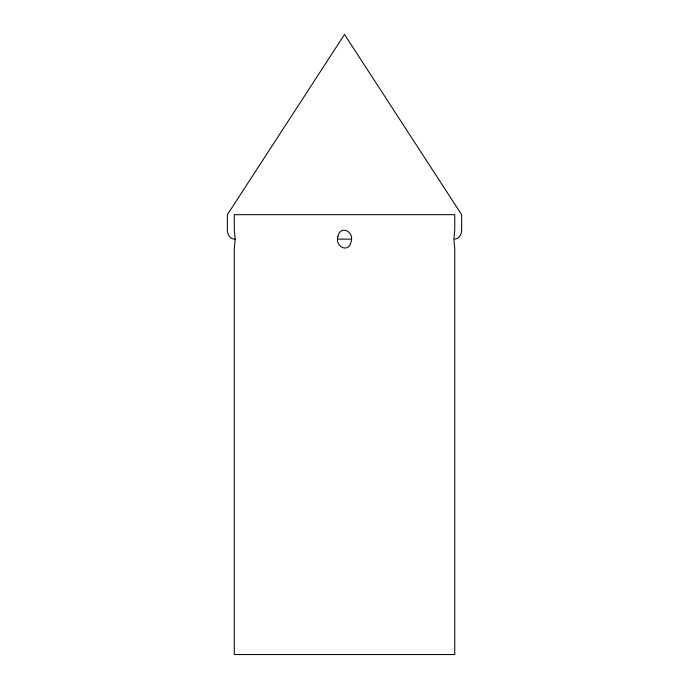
<?xml version="1.0" encoding="UTF-8"?>
<svg xmlns="http://www.w3.org/2000/svg" width="689" height="689" viewBox="0 0 689 689"><rect width="100%" height="100%" fill="white"/><g stroke="black" fill="none" stroke-linecap="round" stroke-linejoin="round"><path stroke-width="1.03" d="M461.647 229.394C461.931 233.588 459.485 238.919 454.757 239.117M337.524 239.117L351.511 239.117M234.277 239.117C229.368 238.894 226.939 233.261 227.379 228.929L227.379 214.675L344.517 34.45L461.647 214.675L461.647 229.239M235.182 239.117L234.277 248.281L234.277 654.55L454.757 654.55L454.757 248.281L453.853 239.117L454.757 229.954L454.757 214.675L234.277 214.675L234.277 229.954L235.182 239.117M337.86 236.74C334.69 246.765 348.944 253.741 351.175 241.486C354.344 231.461 340.09 224.493 337.86 236.74"/></g></svg>
